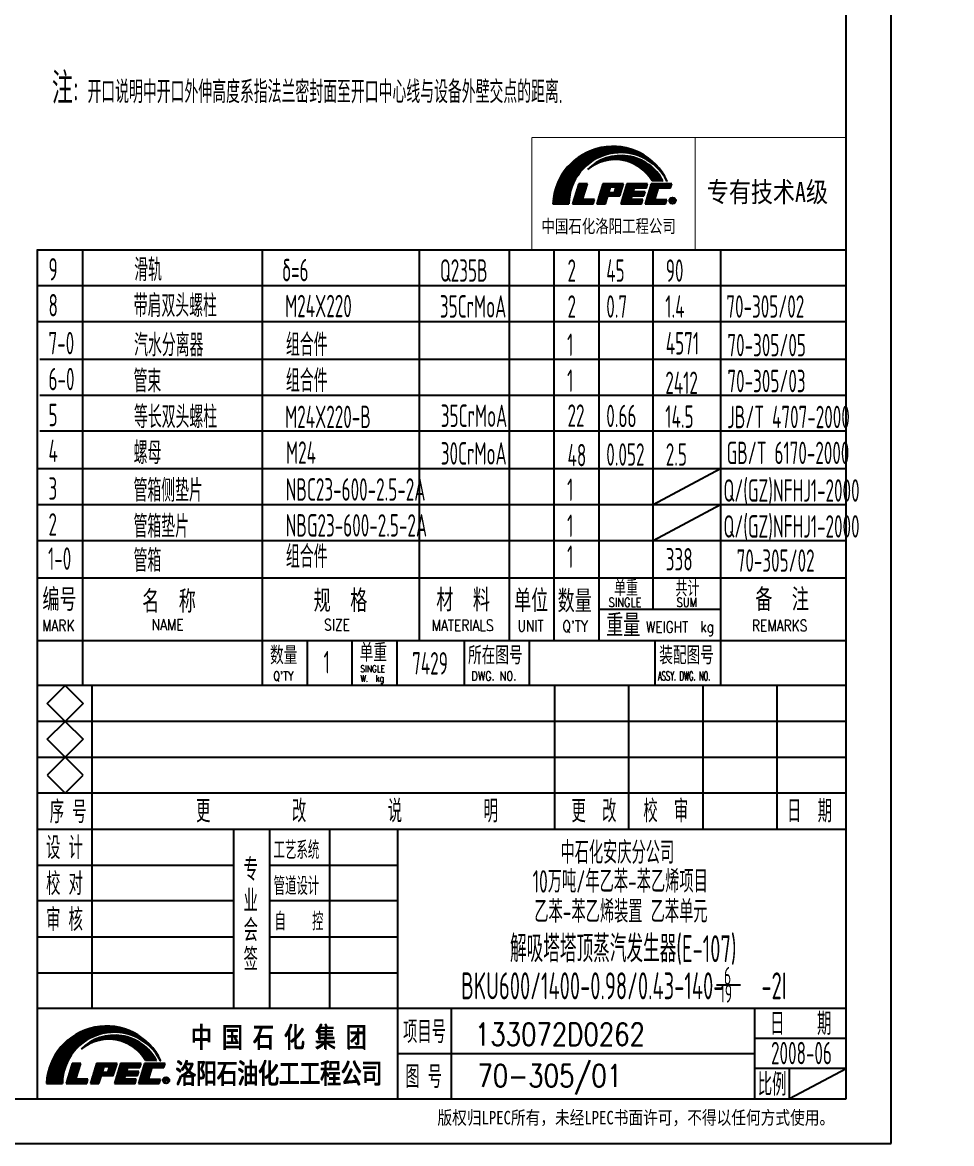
# Model space of a CAD drawing. Extents: x -4889 to 4059, y -4163 to -1605.
# Drawn here: x 3358.5 to 3565.4, y -3640.9 to -3391.1 of the extents above; entities that cross this region are included whole.
import ezdxf
from ezdxf.enums import TextEntityAlignment as Align

# ---------------------------------------------------------------- set-up
doc = ezdxf.new("R2010")
doc.units = 0
doc.header["$LTSCALE"] = 5
doc.header["$MEASUREMENT"] = 0
doc.layers.get('0').update_dxf_attribs({"linetype": 'CONTINUOUS'})
doc.layers.get('DEFPOINTS').update_dxf_attribs({"linetype": 'CONTINUOUS'})
for name, color, linetype in [('CON', 7, 'CONTINUOUS'), ('RED', 1, 'CONTINUOUS'), ('TEXT', 3, 'CONTINUOUS'), ('THICK', 1, 'CONTINUOUS'), ('YELLOW', 2, 'CONTINUOUS')]:
    doc.layers.add(name, color=color, linetype=linetype)
doc.styles.add('CADXW_HZ', font='ASCII.SHX', dxfattribs={"width": 0.7, "bigfont": 'LYTXT.SHX'})
doc.styles.add('CORPORATION', font='SIMHEI.TTF')
doc.styles.add('HZ', font='ascii', dxfattribs={"width": 0.65, "bigfont": 'LYTXT.SHX'})
doc.styles.add('XW', font='ROMANS.SHX', dxfattribs={"width": 0.8, "height": 3})
doc.styles.add('版权', font='SIMHEI.TTF', dxfattribs={"width": 0.8, "height": 3})
doc.dimstyles.new('DIM1$0', dxfattribs={"dimtxt": 3, "dimasz": 3, "dimexe": 2, "dimexo": 0, "dimgap": 1, "dimtad": 0, "dimdec": 4, "dimzin": 0, "dimdsep": 46, "dimtxsty": 'XW', "dimcen": 2, "dimclrd": 7, "dimclre": 7, "dimclrt": 3, "dimadec": 0, "dimazin": 0, "dimtfac": 0.6666666666666666, "dimtdec": 4, "dimtmove": 0, "dimatfit": 3, "dimfxl": 0, "dimtvp": 1.333333333333333, "dimtolj": 1, "dimtzin": 0, "dimarcsym": 0})
pattern_1 = [(45, (0, 0), (-0.1122532015133644, 0.1122532015133644), [])]

# ---------------------------------------------------------------- blocks, each defined once
blk = doc.blocks.new('LPEC')
h = blk.add_hatch()
h.set_pattern_fill('ANSI31', color=256, scale=0.05, style=0)
h.set_pattern_definition(pattern_1)
edge = h.paths.add_edge_path()
edge.add_arc((15.13634173371898, 0.8108710381984279), 11.54720042876356, 26.85015761573072, 179.2178339570426)
edge.add_line((3.590217256253952, 0.9685012793335093), (0.05279492648219275, 0.9685012793335093))
edge.add_arc((13.40353834593937, 0.3896851102606888), 13.36328470136587, 24.948028602122292, 177.517518871708, ccw=False)
edge.add_line((25.51990509902231, 6.02626516509406), (25.43864739037565, 6.02626516509406))
h = blk.add_hatch()
h.set_pattern_fill('ANSI31', color=256, scale=0.05, style=0)
h.set_pattern_definition(pattern_1)
edge = h.paths.add_edge_path()
edge.add_arc((15.23959525281387, 1.187099232742302), 10.51862965956591, 27.57701538988932, 135.2740042091311)
edge.add_arc((13.88112386892189, 1.300082792656863), 9.514340166635382, 29.995451964915105, 129.9929834279498, ccw=False)
edge.add_line((22.12116174305095, 6.05659881169538), (24.56319669033121, 6.05659881169538))
h = blk.add_hatch()
h.set_pattern_fill('ANSI31', color=256, scale=0.05, style=0)
h.set_pattern_definition(pattern_1)
h.paths.add_polyline_path([(6.631105068037527, 1.886310876473544), (7.731193039823552, 5.397466774701115), (5.787349380215915, 5.397466774701115), (4.441610823021279, 0.9685012793335093), (9.034208362967206, 0.968501279333509), (9.290539460207924, 1.886310876473544)])
h = blk.add_hatch()
h.set_pattern_fill('ANSI31', color=256, scale=0.05, style=0)
h.set_pattern_definition(pattern_1)
h.paths.add_polyline_path([(14.07980144296528, 4.720643877207436), (13.6552847140196, 3.415442792087213), (12.51040749547513, 3.415442792087212), (12.90227062650826, 4.720643877207436)], flags=16)
h.paths.add_polyline_path([(12.288550824342, 2.729415588061215), (14.93730470468074, 2.729415588061215), (15.79174090433401, 5.397466774701115), (11.17778234072432, 5.397466774701115), (9.83204497025315, 0.968501279333509), (11.74384709436515, 0.968501279333509)])
h = blk.add_hatch()
h.set_pattern_fill('ANSI31', color=256, scale=0.05, style=0)
h.set_pattern_definition(pattern_1)
h.paths.add_polyline_path([(21.11485697221349, 5.397467466208127), (16.53293994409921, 5.397467466208127), (15.18720138690435, 0.968501279333509), (19.77980011357397, 0.968501279333509), (20.0468105359231, 1.886311567980556), (17.3873761437527, 1.886311567980556), (17.68642928832071, 2.750760335009772), (20.33518316865923, 2.750760335009772), (20.59151426590017, 3.64722518520125), (17.94276038556143, 3.64722518520125), (18.19909148280215, 4.490329896788808), (20.86920638680442, 4.490329896788808)])
h = blk.add_hatch()
h.set_pattern_fill('ANSI31', color=256, scale=0.05, style=0)
h.set_pattern_definition(pattern_1)
h.paths.add_polyline_path([(26.51379992720456, 5.386795438487297), (21.91052187542675, 5.386795438487297), (20.58614434189565, 0.968501279333509), (25.13602102123798, 0.968501279333509), (25.43507416580599, 1.875638848752828), (22.76495807508024, 1.875638848752828), (23.57667341412969, 4.479657869068092), (26.21474678263655, 4.479657869068092)])
for p, q in [((5.787349380215915, 5.397466774701115), (4.441610823021279, 0.968501279333509)), ((7.731193039823552, 5.397466774701115), (5.787349380215915, 5.397466774701115)), ((6.631105068037527, 1.886310876473544), (7.731193039823552, 5.397466774701115)), ((11.17778234072432, 5.397466774701115), (9.83204497025315, 0.968501279333509)), ((15.79174090433401, 5.397466774701115), (11.17778234072432, 5.397466774701115)), ((14.93730470468074, 2.729415588061215), (15.79174090433401, 5.397466774701115)), ((16.53293994409921, 5.397467466208127), (15.18720138690435, 0.968501279333509)), ((21.11485697221349, 5.397467466208127), (16.53293994409921, 5.397467466208127)), ((21.91052187542675, 5.386795438487297), (20.58614434189565, 0.968501279333509)), ((20.86920638680442, 4.490329896788808), (21.11485697221349, 5.397467466208127)), ((26.51379992720456, 5.386795438487297), (21.91052187542675, 5.386795438487297)), ((24.56319669033121, 6.05659881169538), (22.12116174305095, 6.05659881169538)), ((25.43864739037565, 6.02626516509406), (25.51990509902231, 6.02626516509406)), ((26.21474678263655, 4.479657869068092), (26.51379992720456, 5.386795438487297)), ((11.74384709436515, 0.968501279333509), (12.288550824342, 2.729415588061215)), ((12.288550824342, 2.729415588061215), (14.93730470468074, 2.729415588061215)), ((12.51040749547513, 3.415442792087212), (12.90227062650826, 4.720643877207436)), ((13.6552847140196, 3.415442792087213), (12.51040749547513, 3.415442792087212)), ((12.90227062650826, 4.720643877207436), (14.07980144296527, 4.720643877207436)), ((14.07980144296528, 4.720643877207436), (13.6552847140196, 3.415442792087213)), ((17.3873761437527, 1.886311567980556), (17.68642928832071, 2.750760335009772)), ((17.68642928832071, 2.750760335009772), (20.33518316865923, 2.750760335009772)), ((17.94276038556143, 3.64722518520125), (18.19909148280215, 4.490329896788808)), ((20.59151426590017, 3.64722518520125), (17.94276038556143, 3.64722518520125)), ((18.19909148280215, 4.490329896788808), (20.86920638680442, 4.490329896788808)), ((20.33518316865923, 2.750760335009772), (20.59151426590017, 3.64722518520125)), ((22.76495807508024, 1.875638848752828), (23.57667341412969, 4.479657869068092)), ((23.57667341412969, 4.479657869068092), (26.21474678263655, 4.479657869068092)), ((0.05279492648219275, 0.9685012793335093), (3.590217256253952, 0.9685012793335093)), ((4.441610823021279, 0.9685012793335093), (9.034208362967206, 0.968501279333509)), ((9.290539460207924, 1.886310876473544), (6.631105068037527, 1.886310876473544)), ((9.034208362967206, 0.968501279333509), (9.290539460207924, 1.886310876473544)), ((9.83204497025315, 0.968501279333509), (11.74384709436515, 0.968501279333509)), ((15.18720138690435, 0.968501279333509), (19.77980011357397, 0.968501279333509)), ((20.0468105359231, 1.886311567980556), (17.3873761437527, 1.886311567980556)), ((19.77980011357397, 0.968501279333509), (20.0468105359231, 1.886311567980556)), ((20.58614434189565, 0.968501279333509), (25.13602102123798, 0.968501279333509)), ((25.43507416580599, 1.875638848752828), (22.76495807508024, 1.875638848752828)), ((25.13602102123798, 0.968501279333509), (25.43507416580599, 1.875638848752828))]:
    blk.add_line(p, q)
at = {"color": 251}
for p, q in [((26.3491432231873, 1.268212865588907), (26.3491432231873, 2.109340558628332)), ((26.3491432231873, 2.109340558628332), (26.89028678255374, 2.109340558628332)), ((26.44684973214851, 1.268212865588907), (26.3491432231873, 1.268212865588907)), ((26.44309137870721, 1.756367027765009), (26.44309137870721, 2.037995014141757)), ((26.44309137870721, 2.037995014141757), (26.89028678255374, 2.037995014141757)), ((26.89028678255374, 1.756367027765009), (26.44309137870721, 1.756367027765009)), ((26.90156065615395, 1.677511717124844), (26.44684973214851, 1.677511717124844)), ((26.44684973214851, 1.677511717124844), (26.44684973214851, 1.268212865588907)), ((27.0255720790334, 1.279477514819177), (26.90156065615395, 1.677511717124844)), ((26.97927281414725, 1.739939258404747), (27.12327858799483, 1.279477514819177)), ((27.12327858799483, 1.279477514819177), (27.0255720790334, 1.279477514819177))]:
    blk.add_line(p, q, dxfattribs=at)
blk.add_circle((26.6953680349842, 1.667531196416292), 0.7054155515529277, dxfattribs=at)
for centre, radius, start, end in [((13.40353834593937, 0.3896851102606888), 13.36328470136587, 24.94802860212237, 177.517518871708), ((15.13634173371898, 0.8108710381984279), 11.54720042876356, 26.85015761573072, 179.2178339570426), ((15.23959525281387, 1.187099232742302), 10.51862965956591, 27.57701538988932, 135.2740042091311), ((13.88112386892189, 1.300082792656863), 9.514340166635382, 29.99545196491507, 129.9929834279499), ((26.86904143436524, 1.897439464434506), 0.1421521275716903, 262.9337998199252, 81.40465485850675), ((26.88928944581728, 1.913681620212544), 0.1956614802728412, 297.380210849457, 89.70794745534258)]:
    blk.add_arc(centre, radius, start, end)
blk = doc.blocks.new('*D219')
at = {"layer": 'DEFPOINTS', "color": 0}
for p in [(4059.188013060309, -3323.643551003614), (4034.188013060309, -3329.298982771209), (4059.188013060309, -3329.298982771209), (3131.770691245791, -3515.100892140093), (3132.311585777233, -3515.100892140108), (3132.311585777233, -3527.063072107231)]:
    blk.add_point(p, dxfattribs=at)
at = {"layer": 'THICK', "color": 0, "lineweight": -2}
for p, q in [((4034.188013060309, -3329.298982771209), (4034.188013060309, -3322.643551003614)), ((4036.688013060309, -3323.643551003614), (4056.688013060309, -3323.643551003614)), ((4059.188013060309, -3329.298982771209), (4059.188013060309, -3322.643551003614)), ((3131.770691245791, -3515.100892140093), (3131.770691245791, -3529.063072107231)), ((3132.311585777233, -3515.100892140108), (3132.311585777233, -3529.063072107231)), ((3129.270691245791, -3527.063072107231), (3126.770691245791, -3527.063072107231)), ((3131.770691245791, -3527.063072107231), (3132.311585777233, -3527.063072107231)), ((3134.811585777233, -3527.063072107231), (3137.311585777233, -3527.063072107231))]:
    blk.add_line(p, q, dxfattribs=at)
at = {"layer": 'THICK', "color": 0}
for points in [[(4036.688013060309, -3323.226884336948), (4036.688013060309, -3324.060217670281), (4034.188013060309, -3323.643551003614)], [(4056.688013060309, -3323.226884336948), (4056.688013060309, -3324.060217670281), (4059.188013060309, -3323.643551003614)], [(3129.270691245791, -3526.646405440565), (3129.270691245791, -3527.479738773898), (3131.770691245791, -3527.063072107231)], [(3134.811585777233, -3526.646405440565), (3134.811585777233, -3527.479738773898), (3132.311585777233, -3527.063072107231)]]:
    blk.add_solid(points, dxfattribs=at)
at = {"layer": 'THICK', "color": 3, "char_height": 3, "attachment_point": 5, "style": 'XW'}
for s, insert in [('\\A1;25.0000', (4046.688013060309, -3320.643551003614)), ('\\A1;5', (3136.138518310423, -3525.000227661675))]:
    blk.add_mtext(s, dxfattribs=dict(at, insert=insert))

msp = doc.modelspace()

# ---------------------------------------------------------------- linework, layer by layer
for p, q in [((3551.930996695633, -3640.862728615859), (3551.930996695633, -3046.862728615859)), ((3498.930995889013, -3498.498411276519), (3513.930996695633, -3490.498411276519)), ((3498.930995889013, -3506.498411276519), (3513.930996695633, -3498.498411276519)), ((3486.930997502255, -3521.808743463534), (3513.930996695633, -3521.808743463534)), ((2710.930996695633, -3640.862728615859), (3551.930996695633, -3640.862728615859))]:
    msp.add_line(p, q)
at = {"color": 1, "linetype": 'Continuous'}
for p, q in [((3361.811779411706, -3441.672933961298), (3361.811779411706, -3630.676202095161)), ((3529.252495708009, -3624.168743463535), (3529.252495708009, -3630.723614921285))]:
    msp.add_line(p, q, dxfattribs=at)
at = {"color": 7, "linetype": 'Continuous'}
for p, q in [((3361.811779411706, -3441.745564523546), (3541.930996695633, -3441.745564523546)), ((3361.811779411706, -3449.745564523546), (3541.930996695633, -3449.745564523546)), ((3361.930996695633, -3457.745564523546), (3541.930996695633, -3457.745564523546)), ((3362.374634714166, -3466.121987900033), (3541.930996695633, -3466.121987900033)), ((3362.374634714166, -3474.121987900033), (3541.930996695633, -3474.121987900033)), ((3362.374634714166, -3482.121987900033), (3541.930996695633, -3482.121987900033)), ((3361.930996695633, -3490.498411276519), (3542.002495708009, -3490.498411276519)), ((3361.930996695633, -3498.498411276519), (3541.930996695633, -3498.498411276519)), ((3361.930996695633, -3506.498411276519), (3541.930996695633, -3506.498411276519))]:
    msp.add_line(p, q, dxfattribs=at)
at = {"linetype": 'Continuous'}
for p, q in [((3442.002495708009, -3620.808743463534), (3521.502495708009, -3620.808743463534)), ((3529.300931619024, -3630.78415198361), (3541.930996695633, -3624.168743463535))]:
    msp.add_line(p, q, dxfattribs=at)
at = {"color": 7, "const_width": 0.2}
for points in [[(3471.930996695633, -3416.745564523546), (3541.930996695633, -3416.745564523546)], [(3471.930996695633, -3441.745564523546), (3471.930996695633, -3416.745564523546)], [(3508.327222019552, -3416.745564523546), (3508.327222019552, -3441.745564523546)], [(3471.930996695633, -3441.745564523546), (3541.930996695633, -3441.745564523546)]]:
    msp.add_lwpolyline(points, dxfattribs=at)
at = {"layer": 'RED'}
for p, q in [((3371.930997502255, -3538.808743463534), (3371.930997502255, -3441.745564523546)), ((3411.930997502255, -3538.808743463534), (3411.930997502255, -3441.745564523546)), ((3446.930997502255, -3528.808743463534), (3446.930997502255, -3441.745564523546)), ((3466.930997502255, -3528.808743463534), (3466.930997502255, -3441.745564523546)), ((3476.930997502255, -3528.808743463534), (3476.930997502255, -3441.745564523546)), ((3486.930997502255, -3528.808743463534), (3486.930997502255, -3441.745564523546)), ((3498.930996695633, -3521.808743463534), (3498.930996695633, -3441.745564523546)), ((3513.930996695633, -3441.745564523546), (3513.930996695633, -3538.808743463534)), ((3361.811779411706, -3514.808743463534), (3541.930996695633, -3514.808743463534)), ((3361.811779411706, -3528.808743463534), (3541.930996695633, -3528.808743463534)), ((3421.930997502255, -3528.808743463534), (3421.930997502255, -3538.808743463534)), ((3431.930997502255, -3538.808743463534), (3431.930997502255, -3528.808743463534)), ((3441.930997502255, -3538.808743463534), (3441.930997502255, -3528.808743463534)), ((3456.930997502255, -3538.808743463534), (3456.930997502255, -3528.808743463534)), ((3471.430997502255, -3538.808743463534), (3471.430997502255, -3528.808743463534)), ((3499.430997502255, -3538.808743463534), (3499.430997502255, -3528.808743463534))]:
    msp.add_line(p, q, dxfattribs=at)
at = {"layer": 'TEXT', "color": 1}
msp.add_line((3513.034109983506, -3605.531639129898), (3518.381608911845, -3605.531639129898), dxfattribs=at)
at = {"layer": 'THICK', "color": 1, "linetype": 'Continuous'}
msp.add_line((3541.930996695633, -3538.808743463534), (3362.002495708009, -3538.808743463534), dxfattribs=at)
at = {"layer": 'THICK', "color": 3}
for p, q in [((3364.002495708009, -3542.808743463534), (3368.002495708009, -3538.808743463534)), ((3368.002495708009, -3538.808743463534), (3372.002495708009, -3542.808743463534)), ((3368.002495708009, -3546.808743463534), (3364.002495708009, -3542.808743463534)), ((3372.002495708009, -3542.808743463534), (3368.002495708009, -3546.808743463534)), ((3364.002495708009, -3550.808743463534), (3368.002495708009, -3546.808743463534)), ((3368.002495708009, -3546.808743463534), (3372.002495708009, -3550.808743463534)), ((3368.002495708009, -3554.808743463534), (3364.002495708009, -3550.808743463534)), ((3372.002495708009, -3550.808743463534), (3368.002495708009, -3554.808743463534)), ((3368.002495708009, -3554.808743463534), (3364.002495708009, -3558.808743463534)), ((3372.002495708009, -3558.808743463534), (3368.002495708009, -3554.808743463534)), ((3364.002495708009, -3558.808743463534), (3368.002495708009, -3562.808743463534)), ((3368.002495708009, -3562.808743463534), (3372.002495708009, -3558.808743463534))]:
    msp.add_line(p, q, dxfattribs=at)
at = {"layer": 'THICK', "color": 1}
for p, q in [((3374.002495708009, -3610.808743463534), (3374.002495708009, -3538.808743463534)), ((3477.002495708009, -3538.808743463534), (3477.002495708009, -3570.808743463534)), ((3493.502495708009, -3538.808743463534), (3493.502495708009, -3570.808743463534)), ((3510.002495708009, -3538.808743463534), (3510.002495708009, -3570.808743463534)), ((3526.502495708009, -3538.808743463534), (3526.502495708009, -3570.808743463534)), ((3362.002495708009, -3570.808743463534), (3542.002495708009, -3570.808743463534)), ((3405.502495708009, -3570.808743463534), (3405.502495708009, -3610.808743463534)), ((3413.502495708009, -3570.808743463534), (3413.502495708009, -3610.808743463534)), ((3426.871157623185, -3570.808743463534), (3426.871157623185, -3610.808743463534)), ((3442.002495708009, -3570.808743463534), (3442.002495708009, -3630.808743463534)), ((3541.930996695633, -3610.808743463534), (3362.002495708009, -3610.808743463534)), ((3454.002495708009, -3610.808743463534), (3454.002495708009, -3630.808743463534)), ((3521.502495708009, -3610.808743463534), (3521.502495708009, -3630.808743463534))]:
    msp.add_line(p, q, dxfattribs=at)
at = {"layer": 'THICK', "color": 7, "linetype": 'Continuous'}
msp.add_line((3541.930996695633, -3546.808743463534), (3362.002495708009, -3546.808743463534), dxfattribs=at)
at = {"layer": 'THICK', "color": 7}
for p, q in [((3362.002495708009, -3554.808743463534), (3541.930996695633, -3554.808743463534)), ((3541.930996695633, -3562.808743463534), (3362.002495708009, -3562.808743463534)), ((3362.002495708009, -3578.808743463534), (3405.502495708009, -3578.808743463534)), ((3413.502495708009, -3578.808743463534), (3442.002495708009, -3578.808743463534)), ((3405.502495708009, -3586.808743463534), (3362.002495708009, -3586.808743463534)), ((3442.002495708009, -3586.808743463534), (3413.502495708009, -3586.808743463534)), ((3362.002495708009, -3594.808743463534), (3405.502495708009, -3594.808743463534)), ((3413.502495708009, -3594.808743463534), (3442.002495708009, -3594.808743463534)), ((3362.002495708009, -3602.808743463534), (3405.502495708009, -3602.808743463534)), ((3413.502495708009, -3602.808743463534), (3442.002495708009, -3602.808743463534)), ((3541.930996695633, -3617.488743463534), (3521.502495708009, -3617.488743463535)), ((3541.930996695633, -3624.168743463535), (3521.502495708009, -3624.168743463535))]:
    msp.add_line(p, q, dxfattribs=at)
at = {"layer": 'YELLOW'}
for p, q in [((3541.930996695633, -3630.862728615859), (3541.930996695633, -3056.862728615859)), ((2735.930996695633, -3630.862728615859), (3541.930996695633, -3630.862728615859))]:
    msp.add_line(p, q, dxfattribs=at)

# ---------------------------------------------------------------- block references
at = {"color": 7}
for p in [(3476.582692846501, -3432.473685063756), (3363.792384133972, -3628.432037039241)]:
    msp.add_blockref('LPEC', p, dxfattribs=at)

# ---------------------------------------------------------------- texts
at = {"color": 3, "linetype": 'ByBlock', "style": 'CADXW_HZ', "width": 0.7}
msp.add_text('注:', height=7, dxfattribs=at).set_placement((3365.064574880275, -3409.265609230138))
at = {"color": 7, "style": 'CORPORATION'}
for s, height, width, p in [('专有技术A级', 4.5, 0.8, (3510.898747471727, -3431.124114353964)), ('中国石化洛阳工程公司', 2.9241, 0.75, (3474.089516158781, -3437.960645021076)), ('中 国 石 化 集 团', 4.5, 0.75, (3395.954200560721, -3619.298325390913)), ('中 国 石 化', 4.5, 0.75, (3395.954200560721, -3619.498325390912)), ('中 国 石 化 集 团', 4.5, 0.75, (3396.154200560725, -3619.298325390913)), ('中 国 石 化 集 团', 4.5, 0.75, (3396.154200560725, -3619.498325390912)), ('洛阳石油化工工程公司', 4.5, 0.75, (3392.493359671275, -3627.348538094976)), ('洛阳石油化工工程公司', 4.5, 0.75, (3392.493359671275, -3627.548538094977)), ('洛阳石油化工工程公司', 4.5, 0.75, (3392.693359671272, -3627.348538094976)), ('洛阳石油化工工程公司', 4.5, 0.75, (3392.693359671272, -3627.548538094977))]:
    msp.add_text(s, height=height, dxfattribs=dict(at, width=width)).set_placement(p)
at = {"color": 3, "linetype": 'Continuous', "style": 'HZ', "width": 0.65}
for s, p in [('1', (3425.575676145456, -3536.134691807704)), ('7429', (3445.284499408001, -3536.377991807704))]:
    msp.add_text(s, height=5, dxfattribs=at).set_placement(p)
at = {"color": 1, "style": 'HZ', "width": 0.666667}
for s, p in [('中石化安庆分公司', (3478.317471949787, -3578.54233682116)), ('10万吨/年乙苯-苯乙烯项目', (3472.124543462231, -3584.955807162033)), ('乙苯-苯乙烯装置 乙苯单元', (3472.491210128897, -3591.663840495366))]:
    msp.add_text(s, height=4.999999999949998, dxfattribs=at).set_placement(p)
at = {"color": 2, "style": 'XW', "width": 0.8}
msp.add_text('133072D0262', height=4.99975, dxfattribs=at).set_placement((3459.251425557125, -3619.037235952596, -180))
at = {"color": 2, "linetype": 'Continuous', "style": 'XW', "width": 0.8}
msp.add_text('70-305/01', height=5, dxfattribs=at).set_placement((3459.822796985697, -3628.249769461673))
at = {"layer": 'CON', "color": 3, "insert": (3450.922707071753, -3633.579162084266), "char_height": 3, "width": 22983.2347694695, "attachment_point": 1, "style": '版权'}
msp.add_mtext('{\\H1x;版权归LPEC所有，未经LPEC书面许可，不得以任何方式使用。}', dxfattribs=at)
at = {"layer": 'TEXT'}
for s, height, style, width, p in [('开口说明中开口外伸高度系指法兰密封面至开口中心线与设备外壁交点的距离.', 5, 'HZ', 0.65, (3372.975569704056, -3409.08918365375)), ('9', 5, 'HZ', 0.65, (3364.30122853966, -3448.609516262335)), ('滑轨', 5, 'HZ', 0.65, (3383.3944451391, -3448.729880701674)), ('δ=6', 5, 'HZ', 0.65, (3416.317495105071, -3448.784541521356)), ('Q235B', 5, 'HZ', 0.65, (3451.459956405326, -3448.869256524889)), ('2', 5, 'HZ', 0.65, (3479.887375960791, -3448.894399293034)), ('45', 5, 'HZ', 0.65, (3488.512545980606, -3448.894399293034)), ('90', 5, 'HZ', 0.65, (3501.768182237224, -3448.894399293034)), ('带肩双头螺柱', 5, 'HZ', 0.65, (3383.286111805767, -3456.729880701674)), ('8', 5, 'HZ', 0.65, (3364.30122853966, -3456.609516262335)), ('M24X220', 5, 'HZ', 0.65, (3416.990709390785, -3456.784541521356)), ('35CrMoA', 5, 'HZ', 0.65, (3451.459956405326, -3456.869256524889)), ('2', 5, 'HZ', 0.65, (3479.887375960791, -3456.894399293034)), ('0.7', 5, 'HZ', 0.65, (3488.512545980606, -3456.894399293034)), ('1.4', 5, 'HZ', 0.65, (3501.665007634049, -3456.894399293034)), ('70-305/02', 5, 'HZ', 0.65, (3515.249336931936, -3456.894399293034)), ('7-0', 5, 'HZ', 0.65, (3364.30122853966, -3465.053061719444)), ('汽水分离器', 5, 'HZ', 0.65, (3383.367361805767, -3465.496267891199)), ('组合件', 5, 'HZ', 0.65, (3417.184161771737, -3465.421165756923)), ('1', 5, 'HZ', 0.65, (3479.784201357616, -3465.42116225984)), ('4571', 5, 'HZ', 0.65, (3501.768182237224, -3465.088853118364)), ('70-305/05', 5, 'HZ', 0.65, (3515.488780188994, -3465.496267891199)), ('6-0', 5, 'HZ', 0.65, (3364.30122853966, -3473.053061719444)), ('管束', 5, 'HZ', 0.65, (3383.2319451391, -3473.496267891199)), ('组合件', 5, 'HZ', 0.65, (3417.184161771737, -3473.421165756923)), ('1', 5, 'HZ', 0.65, (3479.784201357616, -3473.42116225984)), ('2412', 5, 'HZ', 0.65, (3501.665007634049, -3473.883106528615)), ('70-305/03', 5, 'HZ', 0.65, (3515.488780188994, -3473.496267891199)), ('5', 5, 'HZ', 0.65, (3364.30122853966, -3481.053061719444)), ('等长双头螺柱', 5, 'HZ', 0.65, (3383.340278472434, -3481.496267891199)), ('M24X220-B', 5, 'HZ', 0.65, (3416.990709390785, -3481.471046213552)), ('35CrMoA', 5, 'HZ', 0.65, (3451.663631680758, -3481.225316898105)), ('22', 5, 'HZ', 0.65, (3479.887375960791, -3481.193963560459)), ('0.66', 5, 'HZ', 0.65, (3488.512545980606, -3481.268663350484)), ('14.5', 5, 'HZ', 0.65, (3501.665007634049, -3481.421460635231)), ('JB/T 4707-2000', 5, 'HZ', 0.65, (3515.453923348563, -3481.496267891199)), ('4', 5, 'HZ', 0.65, (3364.30122853966, -3489.053061719444)), ('螺母', 5, 'HZ', 0.65, (3383.259028472434, -3489.496267891199)), ('M24', 5, 'HZ', 0.65, (3417.194384666217, -3489.428675794656)), ('30CrMoA', 5, 'HZ', 0.65, (3451.663631680758, -3489.616629689054)), ('48', 5, 'HZ', 0.65, (3479.887375960791, -3490.00051853007)), ('0.052', 5, 'HZ', 0.65, (3488.512545980606, -3489.861161895926)), ('2.5', 5, 'HZ', 0.65, (3501.768182237224, -3489.861161895926)), ('GB/T 6170-2000', 5, 'HZ', 0.65, (3515.315964426671, -3489.496267891199)), ('3', 5, 'HZ', 0.65, (3364.30122853966, -3497.42948509593)), ('管箱侧垫片', 5, 'HZ', 0.65, (3383.2319451391, -3497.872691267685)), ('NBC23-600-2.5-2A', 5, 'HZ', 0.65, (3417.120709390785, -3497.64798276556)), ('1', 5, 'HZ', 0.65, (3479.784201357616, -3497.729851298212)), ('Q/(GZ)NFHJ1-2000', 5, 'HZ', 0.65, (3514.616672996744, -3497.878696777916)), ('2', 5, 'HZ', 0.65, (3364.30122853966, -3505.42948509593)), ('管箱垫片', 5, 'HZ', 0.65, (3383.2319451391, -3505.872691267685)), ('NBG23-600-2.5-2A', 5, 'HZ', 0.65, (3417.120709390785, -3505.64798276556)), ('1', 5, 'HZ', 0.65, (3479.784201357616, -3505.729851298212)), ('Q/(GZ)NFHJ1-2000', 5, 'HZ', 0.65, (3514.616672996744, -3505.878696777916)), ('1-0', 5, 'HZ', 0.65, (3364.198053936486, -3513.053061719444)), ('管箱', 5, 'HZ', 0.65, (3383.2319451391, -3513.496267891199)), ('组合件', 5, 'HZ', 0.65, (3417.184161771737, -3512.609855547689)), ('1', 5, 'HZ', 0.65, (3479.784201357616, -3512.609852050607)), ('338', 5, 'HZ', 0.65, (3501.768182237224, -3513.198917241113)), ('70-305/02', 5, 'HZ', 0.65, (3517.549629736493, -3513.496267891199)), ('单重', 3.5, 'HZ', 0.8, (3490.259779278851, -3518.876054065106)), ('共计', 3.5, 'HZ', 0.8, (3503.926737710104, -3518.981419800074)), ('编号', 5, 'HZ', 0.8, (3362.950178821482, -3522.20731029844)), ('名  称', 5, 'HZ', 0.8, (3385.179380249201, -3522.625338765003)), ('规  格', 5, 'HZ', 0.8, (3423.360592930037, -3522.468548098933)), ('材  料', 5, 'HZ', 0.8, (3450.679449077859, -3522.302301031116)), ('单位', 5, 'HZ', 0.8, (3467.994578162192, -3522.46456838831)), ('数量', 5, 'HZ', 0.8, (3477.689347706462, -3522.550581342816)), ('备  注', 5, 'HZ', 0.8, (3521.699978462782, -3522.20731029844)), ('SINGLE', 2, 'XW', 0.8, (3489.047696975003, -3521.315827092167)), ('SUM', 2, 'XW', 0.8, (3504.192165773846, -3521.295669457029)), ('重量', 5, 'HZ', 0.8, (3488.499036813558, -3527.941367224847)), ('MARK', 2.5, 'XW', 0.8, (3362.902020233897, -3526.719491903215)), ('NAME', 2.5, 'XW', 0.8, (3387.277473698698, -3526.522221193287)), ('SIZE', 2.5, 'XW', 0.8, (3425.678818461131, -3526.570527865289)), ('MATERIALS', 2.5, 'XW', 0.8, (3449.645362765419, -3526.668637107206)), ('UNIT', 2.5, 'XW', 0.8, (3468.739431603211, -3526.7712410097)), ("Q'TY", 2.5, 'XW', 0.8, (3478.757208630918, -3526.857253964207)), ('WEIGHT', 2.5, 'XW', 0.8, (3497.352067373514, -3527.027241644708)), ('kg', 2.5, 'XW', 0.8, (3509.424552086564, -3526.97178056694)), ('REMARKS', 2.5, 'XW', 0.8, (3520.975182136694, -3526.728164223835)), ('数量', 4, 'HZ', 0.8, (3413.653591029368, -3534.108166824369)), ('单重', 4, 'HZ', 0.8, (3433.615021645363, -3533.49480977984)), ('所在图号', 4, 'HZ', 0.8, (3457.728884096008, -3534.108166824369)), ('装配图号', 4, 'HZ', 0.8, (3500.308340724451, -3534.108166824371)), ("Q'TY", 2, 'XW', 0.8, (3414.348897034757, -3537.708886869242)), ('W.  kg', 1.5, 'XW', 0.8, (3433.760510211966, -3537.983341926167)), ('SINGLE', 1.5, 'XW', 0.8, (3433.760510211966, -3535.837723684828)), ('DWG. NO.', 2, 'XW', 0.8, (3458.462273114816, -3537.708886869242)), ('ASSY. DWG. NO.', 2, 'XW', 0.55, (3500.003672716526, -3537.708886869242)), ('2008-06', 5, 'HZ', 0.65, (3525.207225384264, -3623.206282211646, -180))]:
    msp.add_text(s, height=height, dxfattribs=dict(at, style=style, width=width)).set_placement(p)
at = {"layer": 'TEXT', "color": 1, "style": 'HZ', "width": 0.65}
for s, p in [('解吸塔塔顶蒸汽发生器(E-107)', (3492.290837534705, -3600.453932409974)), ('BKU600/1400-0.98/0.43-140-    -2I', (3492.427571173808, -3608.720848303406))]:
    msp.add_text(s, height=6, dxfattribs=at).set_placement(p, align=Align.CENTER)
for s, p in [('6', (3514.717826139892, -3605.506506555554)), ('19', (3513.818323528303, -3609.460320708778))]:
    msp.add_text(s, height=4, dxfattribs=at).set_placement(p)
at = {"layer": 'THICK', "color": 3, "style": 'HZ', "width": 0.67}
for s, height, p in [(' 序 号', 5, (3362.769955329986, -3569.49169790748)), ('          更          改          说          明', 5, (3379.002495708009, -3569.308743463534)), ('更  改', 5, (3480.778819731313, -3569.308743463534)), ('校  审', 5, (3496.778819731313, -3569.308743463534)), ('日  期', 5, (3528.778819731313, -3569.308743463534)), ('设 计', 5, (3363.769955329986, -3577.49169790748)), ('工艺系统', 4, (3414.424545222936, -3577.49169790748)), ('专', 5, (3407.752495708009, -3582.308743463534)), ('校 对', 5, (3363.769955329986, -3585.49169790748)), ('管道设计', 4, (3414.424545222936, -3585.483701165464)), ('业', 5, (3407.752495708009, -3589.308743463534)), ('审 核', 5, (3363.769955329986, -3593.49169790748)), ('会', 5, (3407.752495708009, -3595.808743463534)), ('自    控', 4, (3414.644197779736, -3593.385446328964)), ('签', 5, (3407.752495708009, -3602.308743463534)), ('日    期', 5, (3525.002495708009, -3616.67169790748)), ('项目号', 5, (3443.269955329986, -3618.49169790748)), ('图 号', 5, (3443.769955329986, -3628.49169790748)), ('比例', 5, (3522.269955329986, -3630.210733067786))]:
    msp.add_text(s, height=height, dxfattribs=at).set_placement(p)

# ---------------------------------------------------------------- dimensions: what is measured, and where the dimension line sits
at = {"layer": 'THICK', "color": 0}
dim = msp.add_linear_dim(base=(3132.311585777233, -3527.063072107231), p1=(3131.770691245791, -3515.100892140093), p2=(3132.311585777233, -3515.100892140108), text='5', dimstyle='DIM1$0', override={"dimasz": 2.5, "dimtad": 1, "dimcen": 0.09, "dimclrd": 0, "dimclre": 0, "dimadec": 2, "dimtfac": 0.5, "dimtmove": 2, "dimtvp": 0}, dxfattribs=at)
dim.commit()
dim.dimension.update_dxf_attribs({"geometry": '*D219', "text_midpoint": (3136.138518310423, -3525.000227661675), "dimtype": 160})

doc.saveas('drawing.dxf')
